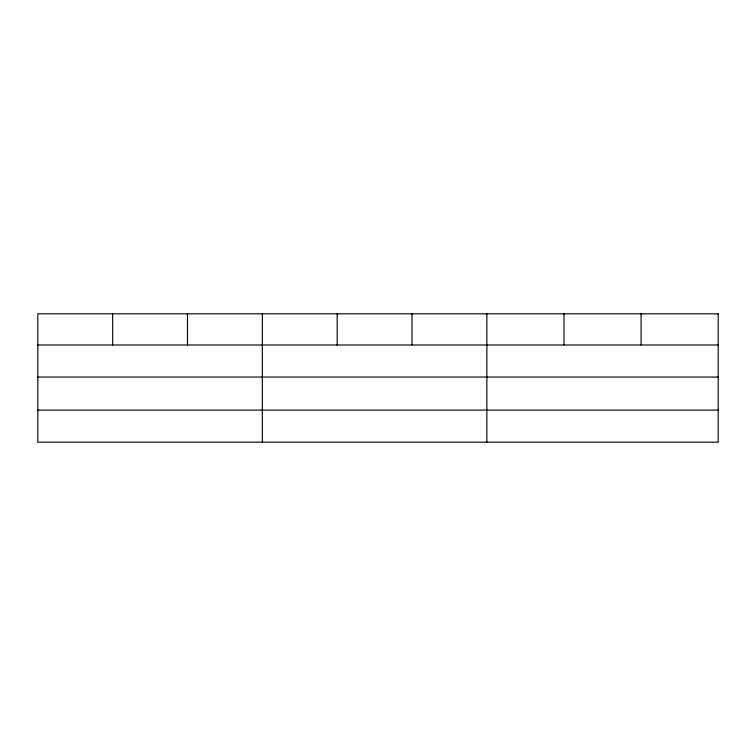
<?xml version="1.0" encoding="UTF-8"?>
<svg xmlns="http://www.w3.org/2000/svg" width="756" height="756" viewBox="0 0 756 756"><rect width="100%" height="100%" fill="white"/><g stroke="black" fill="none" stroke-linecap="round" stroke-linejoin="round"><path stroke-width="1.13" d="M37.8 344.991L718.2 344.991M37.8 377.055L718.2 377.055M37.8 410.102L718.2 410.102M641.088 313.825L641.088 344.991M563.976 313.825L563.976 344.991M486.864 313.825L486.864 442.175M412.02 313.825L412.02 344.991M337.176 313.825L337.176 344.991M262.332 313.825L262.332 442.175M187.488 313.825L187.488 344.991M112.644 313.825L112.644 344.991M718.2 313.825L37.8 313.825L37.8 442.175L718.2 442.175L718.2 313.825"/></g></svg>
